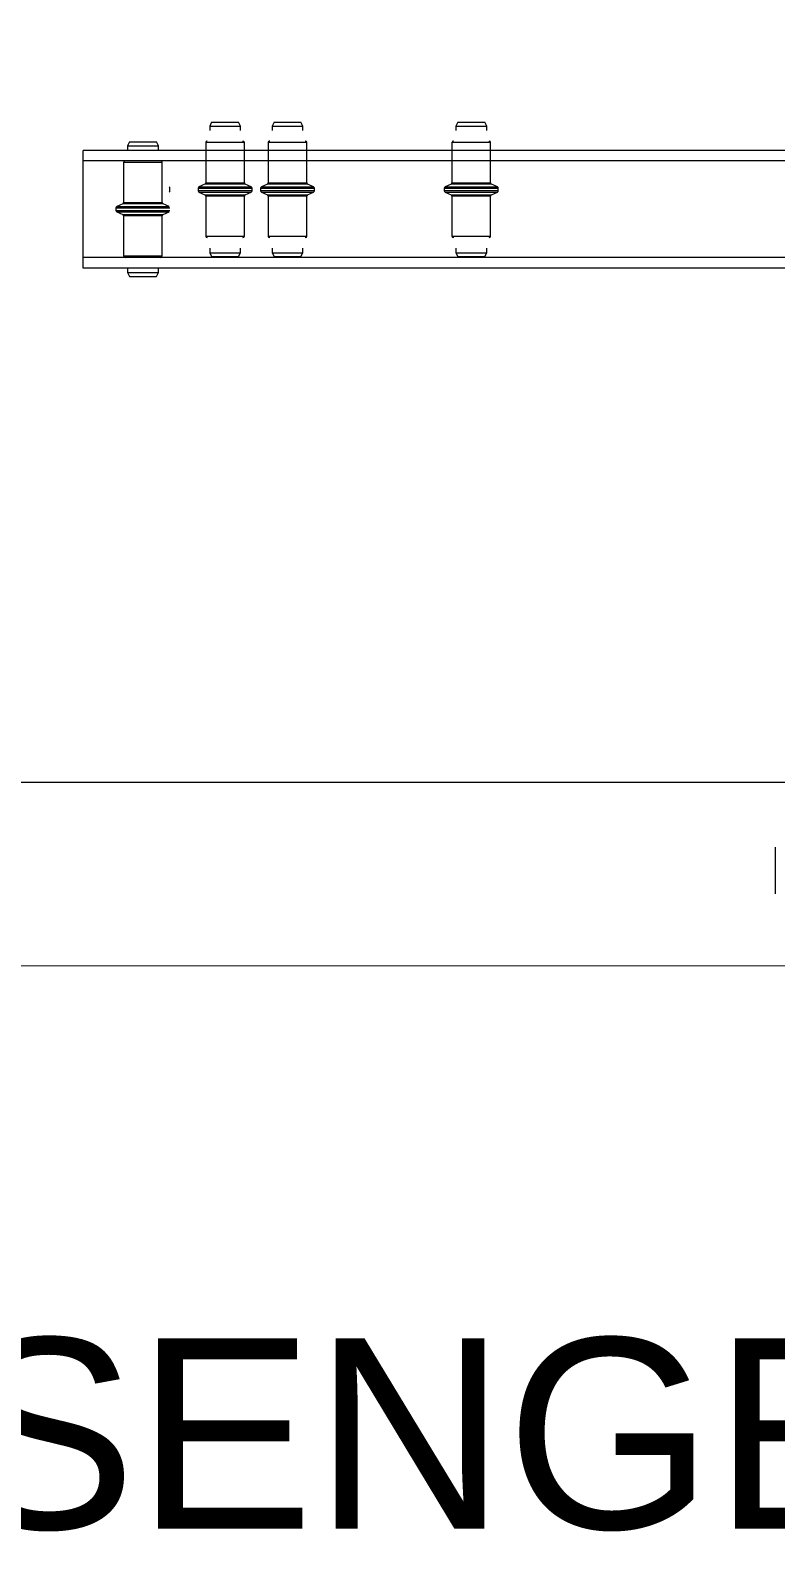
# Model space of a CAD drawing. Header units: feet. Extents: x -21 to 5170, y -254 to 1413.
# Drawn here: x 2064.94 to 2072.76, y 42.71 to 58.79 of the extents above; entities that cross this region are included whole.
import ezdxf
from ezdxf import colors
from ezdxf.entities.mleader import LeaderData, LeaderLine
from ezdxf.math import Vec2, Vec3

# ---------------------------------------------------------------- set-up
doc = ezdxf.new("R2010")
doc.units = ezdxf.units.FT
doc.header["$MEASUREMENT"] = 0
doc.layers.add('ATI CENTER SUPPORT', color=7, linetype='Continuous')
doc.layers.add('G-ANNO-TEXT', color=1, linetype='Continuous')
doc.styles.add('NEI-A', font='arial.ttf')

msp = doc.modelspace()

# ---------------------------------------------------------------- leaders
at = {"layer": 'G-ANNO-TEXT'}
ml = msp.add_multileader_mtext('Standard', dxfattribs=at)
ml.set_content('HANGER POSITION ALONG THE MESSENGER WIRE  MAY BE ADJUSTED TO ACCOMMODATE CABLE BENDING RADIUS LIMITATIONS', color=256, style='NEI-A')
ml.set_leader_properties()
ml.build(insert=Vec2(0, 0))
ml.multileader.update_dxf_attribs({"dogleg_length": 0.89968, "arrow_head_size": 3})
ctx = ml.context
ctx.base_point, ctx.char_height, ctx.arrow_head_size, ctx.landing_gap_size, ctx.plane_origin = Vec3(2012.82527, 44.0554, 0.11854), 2, 3, 1.53573, Vec3(1932.67449, 110.91048, 0.11854)
notes = []
notes.append((ctx, [(0, (1, 1, 0), (2011.92559, 44.0554, 0.11854), (1, 0), 0.89968, [(0, [(2002.10417, 59.11993, 0.11854)], 0, [])])]))
ctx.mtext.insert, ctx.mtext.width, ctx.mtext.flow_direction = Vec3(2014.361, 45.07245, 0.11854), 66.8767531, 5
ctx.mtext.has_bg_fill, ctx.mtext.bg_color, ctx.mtext.bg_scale_factor, ctx.mtext.bg_transparency, ctx.mtext.use_window_bg_color = 1, -1073741824, 1.5, 0, 1
for ctx, leaders in notes:
    for number, flags, end, landing, length, lines in leaders:
        leader = LeaderData()
        leader.index, (leader.has_last_leader_line, leader.has_dogleg_vector, leader.attachment_direction) = number, flags
        leader.last_leader_point, leader.dogleg_vector, leader.dogleg_length = Vec3(end), Vec3(landing), length
        for number, points, colour, breaks in lines:
            line = LeaderLine()
            line.index, line.vertices, line.color, line.breaks = number, Vec3.list(points), colors.encode_raw_color(colour), breaks
            leader.lines.append(line)
        ctx.leaders.append(leader)

# ---------------------------------------------------------------- next in the draw order: linework, layer by layer
at = {"layer": 'ATI CENTER SUPPORT', "color": 8, "linetype": 'Continuous', "lineweight": 15}
for p, q in [((2066.84343, 57.8323), (2066.82287, 57.79219)), ((2066.82287, 57.79219), (2066.82287, 57.74439)), ((2066.82287, 57.79219), (2067.14681, 57.79219)), ((2066.84343, 57.8323), (2066.98484, 57.8323)), ((2066.98484, 57.8323), (2067.12624, 57.8323)), ((2067.14681, 57.79219), (2067.12624, 57.8323)), ((2067.14681, 57.74439), (2067.14681, 57.79219)), ((2067.4979, 57.8323), (2067.47734, 57.79219)), ((2067.47734, 57.79219), (2067.47734, 57.74439)), ((2067.47734, 57.79219), (2067.80128, 57.79219)), ((2067.4979, 57.8323), (2067.63931, 57.8323)), ((2067.63931, 57.8323), (2067.78072, 57.8323)), ((2067.80128, 57.79219), (2067.78072, 57.8323)), ((2067.80128, 57.74439), (2067.80128, 57.79219)), ((2069.42629, 57.83231), (2069.40573, 57.7922)), ((2069.40573, 57.7922), (2069.40573, 57.7444)), ((2069.40573, 57.7922), (2069.72967, 57.7922)), ((2069.42629, 57.83231), (2069.5677, 57.83231)), ((2069.5677, 57.83231), (2069.70911, 57.83231)), ((2069.72967, 57.7922), (2069.70911, 57.83231)), ((2069.72967, 57.74441), (2069.72967, 57.7922)), ((2065.98098, 57.62449), (2065.96042, 57.58437)), ((2065.96042, 57.58437), (2066.28436, 57.58438)), ((2065.96042, 57.58437), (2065.96042, 57.53658)), ((2065.98098, 57.62449), (2066.2638, 57.62449)), ((2066.28436, 57.58438), (2066.2638, 57.62449)), ((2066.28436, 57.53658), (2066.28436, 57.58438)), ((2066.78237, 57.61761), (2066.78238, 57.19764)), ((2067.1873, 57.61761), (2066.78237, 57.61761)), ((2067.1873, 57.19764), (2067.1873, 57.61761)), ((2067.43685, 57.61761), (2067.43685, 57.19764)), ((2067.84177, 57.61761), (2067.43685, 57.61761)), ((2067.84178, 57.19765), (2067.84177, 57.61761)), ((2069.36524, 57.61762), (2069.36524, 57.19766)), ((2069.77017, 57.61762), (2069.36524, 57.61762)), ((2069.77017, 57.19766), (2069.77017, 57.61762)), ((2085.90629, 57.5367), (2065.49583, 57.53658)), ((2085.90629, 57.42534), (2065.49583, 57.42522)), ((2066.32485, 57.4098), (2065.91993, 57.40979)), ((2065.91993, 57.40979), (2065.91993, 56.98983)), ((2066.32486, 56.98983), (2066.32485, 57.4098)), ((2066.40584, 57.11392), (2066.40584, 57.13982)), ((2066.70139, 57.13983), (2066.70139, 57.11393)), ((2066.70139, 57.13983), (2067.26829, 57.13983)), ((2066.70139, 57.11393), (2067.26829, 57.11393)), ((2066.77329, 57.18338), (2066.71048, 57.15409)), ((2066.71048, 57.15409), (2067.2592, 57.15409)), ((2066.71048, 57.09966), (2067.2592, 57.09967)), ((2066.71048, 57.09966), (2066.77329, 57.07037)), ((2067.19639, 57.18338), (2066.77329, 57.18338)), ((2066.78238, 57.19764), (2067.1873, 57.19764)), ((2067.2592, 57.15409), (2067.19639, 57.18338)), ((2067.19639, 57.07038), (2067.2592, 57.09967)), ((2067.26829, 57.11393), (2067.26829, 57.13983)), ((2067.35587, 57.13983), (2067.35587, 57.11393)), ((2067.35587, 57.13983), (2067.92276, 57.13983)), ((2067.35587, 57.11393), (2067.92276, 57.11393)), ((2067.42776, 57.18338), (2067.36495, 57.15409)), ((2067.36495, 57.15409), (2067.91368, 57.15409)), ((2067.36495, 57.09967), (2067.42777, 57.07038)), ((2067.36495, 57.09967), (2067.91368, 57.09967)), ((2067.85086, 57.18338), (2067.42776, 57.18338)), ((2067.43685, 57.19764), (2067.84178, 57.19765)), ((2067.91368, 57.15409), (2067.85086, 57.18338)), ((2067.85086, 57.07038), (2067.91368, 57.09967)), ((2067.92276, 57.11393), (2067.92276, 57.13983)), ((2069.28426, 57.13984), (2069.28426, 57.11394)), ((2069.28426, 57.13984), (2069.85115, 57.13984)), ((2069.28426, 57.11394), (2069.85115, 57.11394)), ((2069.35616, 57.18339), (2069.29334, 57.1541)), ((2069.29334, 57.1541), (2069.84207, 57.15411)), ((2069.29334, 57.09968), (2069.35616, 57.07039)), ((2069.29334, 57.09968), (2069.84207, 57.09968)), ((2069.77925, 57.1834), (2069.35616, 57.18339)), ((2069.36524, 57.19766), (2069.77017, 57.19766)), ((2069.84207, 57.15411), (2069.77925, 57.1834)), ((2069.77925, 57.07039), (2069.84207, 57.09968)), ((2069.85115, 57.11394), (2069.85115, 57.13984)), ((2065.91085, 56.97557), (2065.84803, 56.94628)), ((2065.84803, 56.94628), (2066.39676, 56.94628)), ((2066.33394, 56.97557), (2065.91085, 56.97557)), ((2065.91993, 56.98983), (2066.32486, 56.98983)), ((2066.39676, 56.94628), (2066.33394, 56.97557)), ((2066.77329, 57.07037), (2067.19639, 57.07038)), ((2066.78238, 57.05611), (2066.78238, 56.63615)), ((2067.1873, 57.05611), (2066.78238, 57.05611)), ((2067.18731, 56.63615), (2067.1873, 57.05611)), ((2067.42777, 57.07038), (2067.85086, 57.07038)), ((2067.43685, 57.05612), (2067.43685, 56.63615)), ((2067.84178, 57.05612), (2067.43685, 57.05612)), ((2067.84178, 56.63615), (2067.84178, 57.05612)), ((2069.35616, 57.07039), (2069.77925, 57.07039)), ((2069.36524, 57.05613), (2069.36524, 56.63616)), ((2069.77017, 57.05613), (2069.36524, 57.05613)), ((2069.77017, 56.63616), (2069.77017, 57.05613)), ((2065.83895, 56.93201), (2066.40584, 56.93202)), ((2065.83895, 56.93201), (2065.83895, 56.90611)), ((2065.83895, 56.90611), (2066.40584, 56.90612)), ((2065.84803, 56.89185), (2066.39676, 56.89186)), ((2065.84803, 56.89185), (2065.91085, 56.86256)), ((2065.91085, 56.86256), (2066.33394, 56.86257)), ((2065.91993, 56.8483), (2065.91993, 56.42834)), ((2066.32486, 56.8483), (2065.91993, 56.8483)), ((2066.32486, 56.42834), (2066.32486, 56.8483)), ((2066.33394, 56.86257), (2066.39676, 56.89186)), ((2066.78238, 56.63615), (2067.18731, 56.63615)), ((2067.43685, 56.63615), (2067.84178, 56.63615)), ((2069.36524, 56.63616), (2069.77017, 56.63616)), ((2066.82287, 56.50937), (2066.82287, 56.46157)), ((2066.82287, 56.46157), (2066.84344, 56.42146)), ((2066.82287, 56.46157), (2067.14681, 56.46157)), ((2067.12625, 56.42146), (2067.14681, 56.46157)), ((2067.14681, 56.46157), (2067.14681, 56.50937)), ((2067.47735, 56.50937), (2067.47735, 56.46157)), ((2067.47735, 56.46157), (2067.49791, 56.42146)), ((2067.47735, 56.46157), (2067.80129, 56.46157)), ((2067.78073, 56.42146), (2067.80129, 56.46157)), ((2067.80129, 56.46157), (2067.80129, 56.50937)), ((2069.40574, 56.50938), (2069.40574, 56.46158)), ((2069.40574, 56.46158), (2069.72968, 56.46159)), ((2069.40574, 56.46158), (2069.4263, 56.42147)), ((2069.70912, 56.42147), (2069.72968, 56.46159)), ((2069.72968, 56.46159), (2069.72968, 56.50938)), ((2085.90629, 56.41303), (2065.49583, 56.41291)), ((2085.90629, 56.30167), (2065.49583, 56.30155)), ((2065.91993, 56.42834), (2066.32486, 56.42834)), ((2065.96043, 56.30155), (2065.96043, 56.25376)), ((2066.28437, 56.25376), (2066.28437, 56.30156)), ((2066.84344, 56.42146), (2067.12625, 56.42146)), ((2067.49791, 56.42146), (2067.78073, 56.42146)), ((2069.4263, 56.42147), (2069.70912, 56.42147)), ((2065.96043, 56.25376), (2065.98099, 56.21364)), ((2065.96043, 56.25376), (2066.28437, 56.25376)), ((2065.98099, 56.21364), (2066.26381, 56.21365)), ((2066.26381, 56.21365), (2066.28437, 56.25376)), ((2078.84262, 50.90399), (1861.30049, 50.90399)), ((2072.75912, 49.7349), (2072.75912, 50.22398)), ((2077.87777, 48.97464), (1862.26535, 49.05638))]:
    msp.add_line(p, q, dxfattribs=at)
at = {"layer": 'ATI CENTER SUPPORT', "color": 8, "linetype": 'Continuous', "lineweight": 15, "flags": 128}
msp.add_lwpolyline([(2065.49583, 56.30155), (2065.49583, 57.53658)], dxfattribs=at)
at = {"layer": 'ATI CENTER SUPPORT', "color": 8, "linetype": 'Continuous', "lineweight": 15}
for centre, radius, start, end in [((2066.7978, 57.61761), 0.01543, 90.000338, 180.000338), ((2067.17187, 57.61761), 0.01543, 0.000338, 90.000338), ((2067.45228, 57.61761), 0.01543, 90.000338, 180.000338), ((2067.82635, 57.61761), 0.01543, 0.000338, 90.000338), ((2069.38067, 57.61762), 0.01543, 90.000338, 180.000338), ((2069.75474, 57.61762), 0.01543, 0.000338, 90.000338), ((2065.93536, 57.40979), 0.01543, 90.000338, 180.000338), ((2066.30943, 57.4098), 0.01543, 0.000338, 90.000338), ((2066.39011, 57.13982), 0.01574, 0.000338, 65.000338), ((2066.39011, 57.11392), 0.01574, 295.000338, 0.000338), ((2066.71713, 57.13983), 0.01574, 115.000338, 180.000338), ((2066.71713, 57.11393), 0.01574, 180.000338, 245.000338), ((2066.76664, 57.19764), 0.01574, 295.000338, 0.000338), ((2067.20304, 57.19764), 0.01574, 180.000338, 245.000338), ((2067.25255, 57.13983), 0.01574, 0.000338, 65.000338), ((2067.25255, 57.11393), 0.01574, 295.000338, 0.000338), ((2067.3716, 57.13983), 0.01574, 115.000338, 180.000338), ((2067.3716, 57.11393), 0.01574, 180.000338, 245.000338), ((2067.42111, 57.19764), 0.01574, 295.000338, 0.000338), ((2067.85751, 57.19765), 0.01574, 180.000338, 245.000338), ((2067.90703, 57.13983), 0.01574, 0.000338, 65.000338), ((2067.90703, 57.11393), 0.01574, 295.000338, 0.000338), ((2069.29999, 57.13984), 0.01574, 115.000338, 180.000338), ((2069.29999, 57.11394), 0.01574, 180.000338, 245.000338), ((2069.34951, 57.19766), 0.01574, 295.000338, 0.000338), ((2069.7859, 57.19766), 0.01574, 180.000338, 245.000338), ((2069.83542, 57.13984), 0.01574, 0.000338, 65.000338), ((2069.83542, 57.11394), 0.01574, 295.000338, 0.000338), ((2065.85468, 56.93201), 0.01574, 115.000338, 180.000338), ((2065.90419, 56.98983), 0.01574, 295.000338, 0.000338), ((2066.34059, 56.98983), 0.01574, 180.000338, 245.000338), ((2066.76664, 57.05611), 0.01574, 0.000338, 65.000338), ((2067.20304, 57.05611), 0.01574, 115.000338, 180.000338), ((2067.42112, 57.05612), 0.01574, 0.000338, 65.000338), ((2067.85751, 57.05612), 0.01574, 115.000338, 180.000338), ((2069.34951, 57.05613), 0.01574, 0.000338, 65.000338), ((2069.7859, 57.05613), 0.01574, 115.000338, 180.000338), ((2065.85468, 56.90611), 0.01574, 180.000338, 245.000338), ((2065.9042, 56.8483), 0.01574, 0.000338, 65.000338), ((2066.34059, 56.8483), 0.01574, 115.000338, 180.000338), ((2066.79781, 56.63615), 0.01543, 180.000338, 270.000338), ((2067.17188, 56.63615), 0.01543, 270.000338, 0.000338), ((2067.45228, 56.63615), 0.01543, 180.000338, 270.000338), ((2067.82635, 56.63615), 0.01543, 270.000338, 0.000338), ((2069.38067, 56.63616), 0.01543, 180.000338, 270.000338), ((2069.75474, 56.63616), 0.01543, 270.000338, 0.000338), ((2065.93536, 56.42834), 0.01543, 180.000338, 270.000338), ((2066.30943, 56.42834), 0.01543, 270.000338, 0.000338)]:
    msp.add_arc(centre, radius, start, end, dxfattribs=at)

doc.saveas('drawing.dxf')
